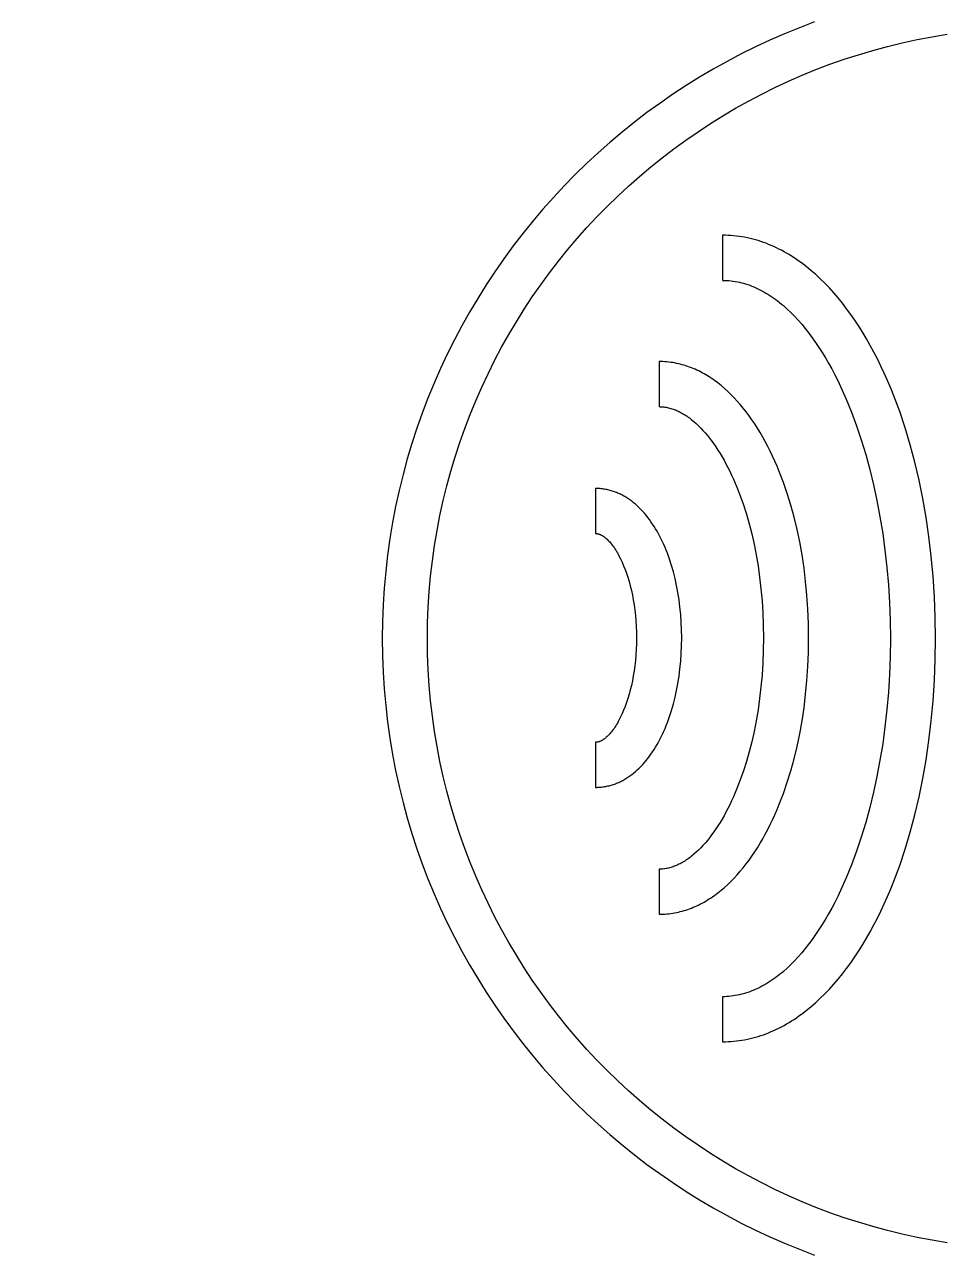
# Model space of a CAD drawing. Header units: inches. Extents: x -10 to 196, y -2 to 124.
# Drawn here: x 19.125 to 20.606, y 109.636 to 111.619 of the extents above; entities that cross this region are included whole.
import ezdxf

# ---------------------------------------------------------------- set-up
doc = ezdxf.new("R2010")
doc.units = ezdxf.units.IN
doc.layers.add('ZANO_R', color=7, linetype='Continuous', lineweight=0)
doc.layers.add('ZANO_W', color=1, linetype='Continuous', lineweight=0)
doc.styles.get("Standard").update_dxf_attribs({"font": 'arial.ttf'})
doc.dimstyles.new('amerykanie', dxfattribs={"dimtxt": 50, "dimasz": 50, "dimexe": 0.5, "dimexo": 0.5, "dimgap": 1, "dimtad": 1, "dimdec": 0, "dimzin": 0, "dimlunit": 5, "dimtxsty": 'Standard', "dimcen": 0.09, "dimclrd": 1, "dimclre": 1, "dimclrt": 1, "dimazin": 0, "dimtfac": 1, "dimtdec": 0, "dimtmove": 0, "dimatfit": 3, "dimfxl": 1, "dimtzin": 0, "dimarcsym": 1})

# ---------------------------------------------------------------- blocks, each defined once
blk = doc.blocks.new('*D384')
at = {"layer": 'ZANO_W', "color": 1, "lineweight": -2}
for p, q in [((20.4921, 123.7696), (-6.8121, 123.7696)), ((-6.3121, 122.7696), (-6.3121, 96.288)), ((3.6895, 95.288), (-6.8121, 95.288))]:
    blk.add_line(p, q, dxfattribs=at)
at = {"layer": 'ZANO_W', "color": 1}
for points in [[(-6.1455, 122.7696), (-6.4788, 122.7696), (-6.3121, 123.7696)], [(-6.4788, 96.288), (-6.1455, 96.288), (-6.3121, 95.288)]]:
    blk.add_solid(points, dxfattribs=at)
at = {"layer": 'ZANO_W', "color": 1, "insert": (-7.6524, 109.5288), "char_height": 1.625, "attachment_point": 5, "rotation": 90}
blk.add_mtext('28 1/2', dxfattribs=at)
blk = doc.blocks.new('*D387')
at = {"layer": 'ZANO_W', "color": 1, "lineweight": -2}
blk.add_arc((159.9897, 95.288), 5.9376, 93.97094, 170.33898, dxfattribs=at)
at = {"layer": 'ZANO_W', "color": 1}
for points in [[(159.576, 101.0448), (159.581, 101.3781), (160.5784, 101.1964)], [(153.9702, 96.2985), (154.3023, 96.2704), (154.052, 95.288)]]:
    blk.add_solid(points, dxfattribs=at)
at = {"layer": 'ZANO_W', "color": 1, "insert": (155.1052, 100.6833), "char_height": 1.625, "attachment_point": 5, "rotation": 42.155}
blk.add_mtext("95%%d41'", dxfattribs=at)

msp = doc.modelspace()

# ---------------------------------------------------------------- linework, layer by layer
at = {"layer": 'ZANO_R'}
for p, q in [((20.37658, 111.61375), (20.35259, 111.60396)), ((20.40085, 111.62297), (20.37658, 111.61375)), ((20.3289, 111.59362), (20.30551, 111.58271)), ((20.35259, 111.60396), (20.3289, 111.59362)), ((20.51886, 111.58348), (20.54268, 111.58928)), ((20.54268, 111.58928), (20.56672, 111.59451)), ((20.56672, 111.59451), (20.59097, 111.59916)), ((20.59097, 111.59916), (20.61543, 111.60321)), ((20.28244, 111.57127), (20.25968, 111.55928)), ((20.30551, 111.58271), (20.28244, 111.57127)), ((20.44879, 111.56266), (20.47191, 111.57015)), ((20.47191, 111.57015), (20.49527, 111.5771)), ((20.49527, 111.5771), (20.51886, 111.58348)), ((20.25968, 111.55928), (20.23725, 111.54677)), ((20.40332, 111.54603), (20.42593, 111.55461)), ((20.42593, 111.55461), (20.44879, 111.56266)), ((20.21516, 111.53373), (20.19342, 111.52019)), ((20.23725, 111.54677), (20.21516, 111.53373)), ((20.35892, 111.52728), (20.38099, 111.53692)), ((20.38099, 111.53692), (20.40332, 111.54603)), ((20.19342, 111.52019), (20.17203, 111.50614)), ((20.31565, 111.50646), (20.33714, 111.51713)), ((20.33714, 111.51713), (20.35892, 111.52728)), ((20.151, 111.49159), (20.13034, 111.47656)), ((20.17203, 111.50614), (20.151, 111.49159)), ((20.27357, 111.48365), (20.29446, 111.4953)), ((20.29446, 111.4953), (20.31565, 111.50646)), ((20.13034, 111.47656), (20.11006, 111.46105)), ((20.23274, 111.45889), (20.25299, 111.47151)), ((20.25299, 111.47151), (20.27357, 111.48365)), ((20.11006, 111.46105), (20.09016, 111.44508)), ((20.21282, 111.44581), (20.23274, 111.45889)), ((20.09016, 111.44508), (20.07066, 111.42863)), ((20.17399, 111.41827), (20.19323, 111.43226)), ((20.19323, 111.43226), (20.21282, 111.44581)), ((20.05157, 111.41174), (20.03289, 111.3944)), ((20.07066, 111.42863), (20.05157, 111.41174)), ((20.1551, 111.40382), (20.17399, 111.41827)), ((20.03289, 111.3944), (20.01463, 111.37663)), ((20.13658, 111.38894), (20.1551, 111.40382)), ((20.01463, 111.37663), (19.9968, 111.35842)), ((20.10064, 111.35789), (20.11842, 111.37363)), ((20.11842, 111.37363), (20.13658, 111.38894)), ((19.9968, 111.35842), (19.97941, 111.3398)), ((20.08324, 111.34175), (20.10064, 111.35789)), ((19.97941, 111.3398), (19.96246, 111.32077)), ((20.06623, 111.32519), (20.08324, 111.34175)), ((19.96246, 111.32077), (19.94597, 111.30133)), ((20.04962, 111.30824), (20.06623, 111.32519)), ((19.94597, 111.30133), (19.92994, 111.2815)), ((20.01764, 111.27317), (20.03342, 111.29089)), ((20.03342, 111.29089), (20.04962, 111.30824)), ((19.92994, 111.2815), (19.91438, 111.26128)), ((20.00228, 111.25507), (20.01764, 111.27317)), ((20.25696, 111.27853), (20.25245, 111.27858)), ((20.25245, 111.27858), (20.25245, 111.20586)), ((20.26146, 111.27837), (20.25696, 111.27853)), ((20.26594, 111.27811), (20.26146, 111.27837)), ((20.27041, 111.27775), (20.26594, 111.27811)), ((20.27486, 111.27729), (20.27041, 111.27775)), ((20.27929, 111.27672), (20.27486, 111.27729)), ((20.28371, 111.27605), (20.27929, 111.27672)), ((20.28811, 111.27528), (20.28371, 111.27605)), ((20.29248, 111.27441), (20.28811, 111.27528)), ((20.29685, 111.27345), (20.29248, 111.27441)), ((20.30119, 111.27238), (20.29685, 111.27345)), ((20.30551, 111.27121), (20.30119, 111.27238)), ((20.30982, 111.26995), (20.30551, 111.27121)), ((19.91438, 111.26128), (19.8993, 111.24069)), ((19.98735, 111.2366), (20.00228, 111.25507)), ((20.31411, 111.26859), (20.30982, 111.26995)), ((20.31837, 111.26713), (20.31411, 111.26859)), ((20.32262, 111.26558), (20.31837, 111.26713)), ((20.32685, 111.26393), (20.32262, 111.26558)), ((20.33105, 111.26219), (20.32685, 111.26393)), ((20.33524, 111.26036), (20.33105, 111.26219)), ((20.3394, 111.25843), (20.33524, 111.26036)), ((20.34354, 111.2564), (20.3394, 111.25843)), ((20.34766, 111.25429), (20.34354, 111.2564)), ((20.35176, 111.25208), (20.34766, 111.25429)), ((20.35583, 111.24979), (20.35176, 111.25208)), ((19.8993, 111.24069), (19.88471, 111.21972)), ((19.97286, 111.21777), (19.98735, 111.2366)), ((20.35989, 111.2474), (20.35583, 111.24979)), ((20.36392, 111.24492), (20.35989, 111.2474)), ((20.36792, 111.24235), (20.36392, 111.24492)), ((20.3719, 111.2397), (20.36792, 111.24235)), ((20.37586, 111.23695), (20.3719, 111.2397)), ((20.3798, 111.23412), (20.37586, 111.23695)), ((20.38759, 111.22819), (20.3798, 111.23412)), ((19.88471, 111.21972), (19.87062, 111.1984)), ((19.95882, 111.19859), (19.97286, 111.21777)), ((20.39528, 111.22193), (20.38759, 111.22819)), ((20.40287, 111.21532), (20.39528, 111.22193)), ((20.41035, 111.20838), (20.40287, 111.21532)), ((19.87062, 111.1984), (19.85703, 111.17672)), ((19.94523, 111.17906), (19.95882, 111.19859)), ((20.25245, 111.20581), (20.25589, 111.20576)), ((20.25589, 111.20576), (20.25932, 111.20561)), ((20.25932, 111.20561), (20.26274, 111.20537)), ((20.26274, 111.20537), (20.26615, 111.20504)), ((20.26615, 111.20504), (20.26955, 111.20461)), ((20.26955, 111.20461), (20.27295, 111.20408)), ((20.27295, 111.20408), (20.27633, 111.20347)), ((20.27633, 111.20347), (20.2797, 111.20276)), ((20.2797, 111.20276), (20.28306, 111.20196)), ((20.28306, 111.20196), (20.28641, 111.20106)), ((20.28641, 111.20106), (20.28975, 111.20008)), ((20.28975, 111.20008), (20.29308, 111.199)), ((20.29308, 111.199), (20.2964, 111.19784)), ((20.2964, 111.19784), (20.2997, 111.19659)), ((20.2997, 111.19659), (20.30299, 111.19525)), ((20.30299, 111.19525), (20.30627, 111.19382)), ((20.30627, 111.19382), (20.30954, 111.1923)), ((20.30954, 111.1923), (20.31279, 111.1907)), ((20.41772, 111.20111), (20.41035, 111.20838)), ((20.42498, 111.19352), (20.41772, 111.20111)), ((20.43213, 111.18561), (20.42498, 111.19352)), ((19.85703, 111.17672), (19.84396, 111.1547)), ((19.93211, 111.1592), (19.94523, 111.17906)), ((20.31279, 111.1907), (20.31603, 111.18901)), ((20.31603, 111.18901), (20.31925, 111.18724)), ((20.31925, 111.18724), (20.32246, 111.18538)), ((20.32246, 111.18538), (20.32566, 111.18344)), ((20.32566, 111.18344), (20.32884, 111.18141)), ((20.32884, 111.18141), (20.33201, 111.1793)), ((20.33201, 111.1793), (20.33516, 111.17711)), ((20.33516, 111.17711), (20.3383, 111.17484)), ((20.3383, 111.17484), (20.34142, 111.17249)), ((20.34142, 111.17249), (20.34452, 111.17005)), ((20.43916, 111.17738), (20.43213, 111.18561)), ((20.44608, 111.16885), (20.43916, 111.17738)), ((19.84396, 111.1547), (19.8314, 111.13234)), ((19.91945, 111.13901), (19.93211, 111.1592)), ((20.34452, 111.17005), (20.34761, 111.16754)), ((20.34761, 111.16754), (20.35068, 111.16495)), ((20.35068, 111.16495), (20.35677, 111.15953)), ((20.35677, 111.15953), (20.36279, 111.1538)), ((20.36279, 111.1538), (20.36873, 111.14777)), ((20.45287, 111.16), (20.44608, 111.16885)), ((20.45954, 111.15086), (20.45287, 111.16)), ((19.8314, 111.13234), (19.81938, 111.10966)), ((19.90727, 111.1185), (19.91945, 111.13901)), ((20.36873, 111.14777), (20.37461, 111.14144)), ((20.37461, 111.14144), (20.3804, 111.13482)), ((20.3804, 111.13482), (20.38611, 111.12791)), ((20.46608, 111.14142), (20.45954, 111.15086)), ((20.47249, 111.13169), (20.46608, 111.14142)), ((19.89558, 111.09768), (19.90727, 111.1185)), ((20.38611, 111.12791), (20.39175, 111.12071)), ((20.39175, 111.12071), (20.3973, 111.11324)), ((20.3973, 111.11324), (20.40276, 111.10549)), ((20.47877, 111.12168), (20.47249, 111.13169)), ((20.48492, 111.11138), (20.47877, 111.12168)), ((19.81938, 111.10966), (19.8079, 111.08665)), ((19.88439, 111.07655), (19.89558, 111.09768)), ((20.40276, 111.10549), (20.40813, 111.09747)), ((20.40813, 111.09747), (20.41341, 111.08919)), ((20.49093, 111.10081), (20.48492, 111.11138)), ((20.4968, 111.08996), (20.49093, 111.10081)), ((19.8079, 111.08665), (19.79696, 111.06334)), ((19.87369, 111.05513), (19.88439, 111.07655)), ((20.15311, 111.07464), (20.14994, 111.07468)), ((20.14994, 111.07468), (20.14994, 111.0019)), ((20.15627, 111.07454), (20.15311, 111.07464)), ((20.15942, 111.07436), (20.15627, 111.07454)), ((20.16255, 111.07411), (20.15942, 111.07436)), ((20.16568, 111.07379), (20.16255, 111.07411)), ((20.16879, 111.0734), (20.16568, 111.07379)), ((20.17189, 111.07294), (20.16879, 111.0734)), ((20.17497, 111.07242), (20.17189, 111.07294)), ((20.41341, 111.08919), (20.4186, 111.08064)), ((20.4186, 111.08064), (20.42369, 111.07185)), ((20.50253, 111.07885), (20.4968, 111.08996)), ((20.50812, 111.06747), (20.50253, 111.07885)), ((19.79696, 111.06334), (19.78658, 111.03972)), ((19.86351, 111.03342), (19.87369, 111.05513)), ((20.17805, 111.07182), (20.17497, 111.07242)), ((20.18111, 111.07116), (20.17805, 111.07182)), ((20.18416, 111.07043), (20.18111, 111.07116)), ((20.1872, 111.06963), (20.18416, 111.07043)), ((20.19022, 111.06876), (20.1872, 111.06963)), ((20.19323, 111.06783), (20.19022, 111.06876)), ((20.19622, 111.06683), (20.19323, 111.06783)), ((20.1992, 111.06577), (20.19622, 111.06683)), ((20.20217, 111.06464), (20.1992, 111.06577)), ((20.20512, 111.06345), (20.20217, 111.06464)), ((20.20806, 111.06219), (20.20512, 111.06345)), ((20.21098, 111.06087), (20.20806, 111.06219)), ((20.21389, 111.05948), (20.21098, 111.06087)), ((20.21678, 111.05803), (20.21389, 111.05948)), ((20.21966, 111.05652), (20.21678, 111.05803)), ((20.22252, 111.05494), (20.21966, 111.05652)), ((20.22537, 111.05331), (20.22252, 111.05494)), ((20.2282, 111.05161), (20.22537, 111.05331)), ((20.42369, 111.07185), (20.42868, 111.0628)), ((20.42868, 111.0628), (20.43357, 111.05351)), ((20.43357, 111.05351), (20.43836, 111.04398)), ((20.51356, 111.05584), (20.50812, 111.06747)), ((20.51885, 111.04395), (20.51356, 111.05584)), ((19.78658, 111.03972), (19.77676, 111.01581)), ((19.85384, 111.01142), (19.86351, 111.03342)), ((20.23101, 111.04985), (20.2282, 111.05161)), ((20.2338, 111.04803), (20.23101, 111.04985)), ((20.23658, 111.04615), (20.2338, 111.04803)), ((20.23934, 111.04421), (20.23658, 111.04615)), ((20.24482, 111.04015), (20.23934, 111.04421)), ((20.25022, 111.03585), (20.24482, 111.04015)), ((20.25554, 111.03133), (20.25022, 111.03585)), ((20.43836, 111.04398), (20.44305, 111.03422)), ((20.44305, 111.03422), (20.45209, 111.014)), ((20.524, 111.03181), (20.51885, 111.04395)), ((19.77676, 111.01581), (19.76752, 110.99162)), ((20.26079, 111.02657), (20.25554, 111.03133)), ((20.26597, 111.02159), (20.26079, 111.02657)), ((20.27107, 111.01639), (20.26597, 111.02159)), ((20.27609, 111.01097), (20.27107, 111.01639)), ((20.45209, 111.014), (20.46068, 110.99291)), ((20.52898, 111.01944), (20.524, 111.03181)), ((20.53849, 110.99396), (20.52898, 111.01944)), ((19.84469, 110.98915), (19.85384, 111.01142)), ((20.14994, 111.0019), (20.15181, 111.00188)), ((20.15181, 111.00188), (20.15369, 111.00179)), ((20.15369, 111.00179), (20.15556, 111.00165)), ((20.15556, 111.00165), (20.15744, 111.00146)), ((20.15744, 111.00146), (20.15932, 111.00121)), ((20.15932, 111.00121), (20.1612, 111.0009)), ((20.1612, 111.0009), (20.16309, 111.00054)), ((20.16309, 111.00054), (20.16497, 111.00013)), ((20.16497, 111.00013), (20.16686, 110.99966)), ((20.16686, 110.99966), (20.16875, 110.99914)), ((20.16875, 110.99914), (20.17063, 110.99856)), ((20.17063, 110.99856), (20.17252, 110.99793)), ((20.17252, 110.99793), (20.17441, 110.99725)), ((20.17441, 110.99725), (20.1763, 110.99651)), ((20.1763, 110.99651), (20.17818, 110.99573)), ((20.17818, 110.99573), (20.18007, 110.99489)), ((20.18007, 110.99489), (20.18195, 110.99399)), ((20.18195, 110.99399), (20.18384, 110.99305)), ((20.28102, 111.00533), (20.27609, 111.01097)), ((20.28588, 110.99948), (20.28102, 111.00533)), ((20.29064, 110.99342), (20.28588, 110.99948)), ((20.29532, 110.98715), (20.29064, 110.99342)), ((20.54734, 110.96757), (20.53849, 110.99396)), ((19.76752, 110.99162), (19.75886, 110.96714)), ((19.83608, 110.96662), (19.84469, 110.98915)), ((20.18384, 110.99305), (20.18572, 110.99205)), ((20.18572, 110.99205), (20.1876, 110.991)), ((20.1876, 110.991), (20.18948, 110.9899)), ((20.18948, 110.9899), (20.19135, 110.98875)), ((20.19135, 110.98875), (20.19322, 110.98755)), ((20.19322, 110.98755), (20.19509, 110.9863)), ((20.19509, 110.9863), (20.19696, 110.985)), ((20.19696, 110.985), (20.19882, 110.98365)), ((20.19882, 110.98365), (20.20068, 110.98225)), ((20.20068, 110.98225), (20.20253, 110.9808)), ((20.20253, 110.9808), (20.20623, 110.97775)), ((20.20623, 110.97775), (20.2099, 110.97451)), ((20.2099, 110.97451), (20.21355, 110.97107)), ((20.29992, 110.98069), (20.29532, 110.98715)), ((20.30442, 110.97402), (20.29992, 110.98069)), ((20.30883, 110.96715), (20.30442, 110.97402)), ((20.46068, 110.99291), (20.46881, 110.97098)), ((19.75886, 110.96714), (19.75078, 110.9424)), ((19.82802, 110.94383), (19.83608, 110.96662)), ((20.21355, 110.97107), (20.21718, 110.96744)), ((20.21718, 110.96744), (20.22078, 110.96363)), ((20.22078, 110.96363), (20.22435, 110.95963)), ((20.22435, 110.95963), (20.22789, 110.95544)), ((20.22789, 110.95544), (20.23139, 110.95107)), ((20.31314, 110.9601), (20.30883, 110.96715)), ((20.31736, 110.95285), (20.31314, 110.9601)), ((20.46881, 110.97098), (20.47645, 110.94825)), ((20.55554, 110.94031), (20.54734, 110.96757)), ((19.75078, 110.9424), (19.7433, 110.9174)), ((19.82049, 110.92078), (19.82802, 110.94383)), ((20.23139, 110.95107), (20.23486, 110.94652)), ((20.23486, 110.94652), (20.23829, 110.94178)), ((20.23829, 110.94178), (20.24168, 110.93688)), ((20.24168, 110.93688), (20.24503, 110.93179)), ((20.32149, 110.94542), (20.31736, 110.95285)), ((20.32551, 110.9378), (20.32149, 110.94542)), ((20.32943, 110.93001), (20.32551, 110.9378)), ((20.47645, 110.94825), (20.48359, 110.92476)), ((20.56304, 110.91219), (20.55554, 110.94031)), ((19.7433, 110.9174), (19.73643, 110.89215)), ((19.81353, 110.8975), (19.82049, 110.92078)), ((20.24503, 110.93179), (20.24833, 110.92654)), ((20.24833, 110.92654), (20.25159, 110.92111)), ((20.25159, 110.92111), (20.25479, 110.91551)), ((20.25479, 110.91551), (20.25795, 110.90975)), ((20.33325, 110.92203), (20.32943, 110.93001)), ((20.33697, 110.91389), (20.33325, 110.92203)), ((20.48359, 110.92476), (20.4902, 110.90055)), ((19.80713, 110.87398), (19.81353, 110.8975)), ((20.25795, 110.90975), (20.26105, 110.90382)), ((20.26105, 110.90382), (20.26409, 110.89773)), ((20.26409, 110.89773), (20.26708, 110.89148)), ((20.34058, 110.90557), (20.33697, 110.91389)), ((20.34408, 110.89709), (20.34058, 110.90557)), ((20.35075, 110.87963), (20.34408, 110.89709)), ((20.4902, 110.90055), (20.49627, 110.87566)), ((20.56985, 110.88328), (20.56304, 110.91219)), ((19.73643, 110.89215), (19.73018, 110.86665)), ((20.26708, 110.89148), (20.27, 110.88507)), ((20.27, 110.88507), (20.27566, 110.87177)), ((20.35697, 110.86155), (20.35075, 110.87963)), ((20.49627, 110.87566), (20.50178, 110.85013)), ((20.57592, 110.8536), (20.56985, 110.88328)), ((19.73018, 110.86665), (19.72454, 110.84092)), ((19.8013, 110.85023), (19.80713, 110.87398)), ((20.04929, 110.86979), (20.04744, 110.8698)), ((20.04744, 110.8698), (20.04744, 110.8084)), ((20.05114, 110.86973), (20.04929, 110.86979)), ((20.05298, 110.86963), (20.05114, 110.86973)), ((20.05481, 110.8695), (20.05298, 110.86963)), ((20.05663, 110.86933), (20.05481, 110.8695)), ((20.05845, 110.86913), (20.05663, 110.86933)), ((20.06026, 110.86888), (20.05845, 110.86913)), ((20.06206, 110.86861), (20.06026, 110.86888)), ((20.06385, 110.86829), (20.06206, 110.86861)), ((20.06564, 110.86794), (20.06385, 110.86829)), ((20.06741, 110.86755), (20.06564, 110.86794)), ((20.06918, 110.86713), (20.06741, 110.86755)), ((20.07094, 110.86667), (20.06918, 110.86713)), ((20.07269, 110.86617), (20.07094, 110.86667)), ((20.07443, 110.86564), (20.07269, 110.86617)), ((20.07617, 110.86508), (20.07443, 110.86564)), ((20.07789, 110.86448), (20.07617, 110.86508)), ((20.07961, 110.86384), (20.07789, 110.86448)), ((20.08131, 110.86318), (20.07961, 110.86384)), ((20.08301, 110.86247), (20.08131, 110.86318)), ((20.08469, 110.86174), (20.08301, 110.86247)), ((20.08637, 110.86097), (20.08469, 110.86174)), ((20.08804, 110.86016), (20.08637, 110.86097)), ((20.0897, 110.85932), (20.08804, 110.86016)), ((20.09135, 110.85845), (20.0897, 110.85932)), ((20.09298, 110.85755), (20.09135, 110.85845)), ((20.09461, 110.85661), (20.09298, 110.85755)), ((20.09623, 110.85564), (20.09461, 110.85661)), ((20.09943, 110.85361), (20.09623, 110.85564)), ((20.27566, 110.87177), (20.28105, 110.85787)), ((20.28105, 110.85787), (20.28616, 110.84336)), ((20.36272, 110.84286), (20.35697, 110.86155)), ((19.72454, 110.84092), (19.71954, 110.81496)), ((19.79606, 110.82627), (19.8013, 110.85023)), ((20.10259, 110.85145), (20.09943, 110.85361)), ((20.10571, 110.84916), (20.10259, 110.85145)), ((20.10879, 110.84674), (20.10571, 110.84916)), ((20.11182, 110.84421), (20.10879, 110.84674)), ((20.1148, 110.84155), (20.11182, 110.84421)), ((20.11773, 110.83877), (20.1148, 110.84155)), ((20.12062, 110.83587), (20.11773, 110.83877)), ((20.12346, 110.83286), (20.12062, 110.83587)), ((20.28616, 110.84336), (20.29095, 110.82828)), ((20.36799, 110.8236), (20.36272, 110.84286)), ((20.50178, 110.85013), (20.50671, 110.824)), ((20.58125, 110.82318), (20.57592, 110.8536)), ((19.71954, 110.81496), (19.71518, 110.78878)), ((19.7914, 110.80209), (19.79606, 110.82627)), ((20.12625, 110.82973), (20.12346, 110.83286)), ((20.12899, 110.82649), (20.12625, 110.82973)), ((20.13168, 110.82313), (20.12899, 110.82649)), ((20.13431, 110.81967), (20.13168, 110.82313)), ((20.13689, 110.81609), (20.13431, 110.81967)), ((20.13942, 110.81241), (20.13689, 110.81609)), ((20.29095, 110.82828), (20.29543, 110.81263)), ((20.37277, 110.80378), (20.36799, 110.8236)), ((20.50671, 110.824), (20.51105, 110.7973)), ((20.58582, 110.79208), (20.58125, 110.82318)), ((19.78734, 110.77771), (19.7914, 110.80209)), ((20.04744, 110.8084), (20.04744, 110.79785)), ((20.04744, 110.79785), (20.04744, 110.79724)), ((20.04744, 110.79724), (20.04744, 110.79704)), ((20.04744, 110.79703), (20.04775, 110.79703)), ((20.04775, 110.79703), (20.04806, 110.79702)), ((20.04806, 110.79702), (20.04837, 110.797)), ((20.04837, 110.797), (20.04868, 110.79698)), ((20.04868, 110.79698), (20.04899, 110.79695)), ((20.04899, 110.79695), (20.04931, 110.79692)), ((20.04931, 110.79692), (20.04962, 110.79688)), ((20.04962, 110.79688), (20.04994, 110.79683)), ((20.04994, 110.79683), (20.05026, 110.79678)), ((20.05026, 110.79678), (20.05058, 110.79672)), ((20.05058, 110.79672), (20.05122, 110.79659)), ((20.05122, 110.79659), (20.05186, 110.79643)), ((20.05186, 110.79643), (20.05251, 110.79625)), ((20.05251, 110.79625), (20.05316, 110.79604)), ((20.05316, 110.79604), (20.05382, 110.79581)), ((20.05382, 110.79581), (20.05448, 110.79556)), ((20.05448, 110.79556), (20.05514, 110.79528)), ((20.05514, 110.79528), (20.05581, 110.79498)), ((20.14189, 110.80863), (20.13942, 110.81241)), ((20.1443, 110.80474), (20.14189, 110.80863)), ((20.14666, 110.80074), (20.1443, 110.80474)), ((20.14896, 110.79665), (20.14666, 110.80074)), ((20.1512, 110.79246), (20.14896, 110.79665)), ((20.29543, 110.81263), (20.29956, 110.79643)), ((20.29956, 110.79643), (20.30334, 110.7797)), ((20.37703, 110.78344), (20.37277, 110.80378)), ((20.51105, 110.7973), (20.51477, 110.77008)), ((19.71518, 110.78878), (19.71146, 110.76239)), ((19.78388, 110.75314), (19.78734, 110.77771)), ((20.05581, 110.79498), (20.05647, 110.79466)), ((20.05647, 110.79466), (20.05715, 110.79431)), ((20.05715, 110.79431), (20.05782, 110.79394)), ((20.05782, 110.79394), (20.0585, 110.79355)), ((20.0585, 110.79355), (20.05917, 110.79313)), ((20.05917, 110.79313), (20.05986, 110.7927)), ((20.05986, 110.7927), (20.06054, 110.79223)), ((20.06054, 110.79223), (20.06122, 110.79175)), ((20.06122, 110.79175), (20.06191, 110.79124)), ((20.06191, 110.79124), (20.0626, 110.79071)), ((20.0626, 110.79071), (20.06329, 110.79016)), ((20.06329, 110.79016), (20.06398, 110.78958)), ((20.06398, 110.78958), (20.06467, 110.78899)), ((20.06467, 110.78899), (20.06606, 110.78773)), ((20.06606, 110.78773), (20.06745, 110.78638)), ((20.06745, 110.78638), (20.06884, 110.78495)), ((20.06884, 110.78495), (20.07023, 110.78342)), ((20.07023, 110.78342), (20.07162, 110.78182)), ((20.07162, 110.78182), (20.07301, 110.78013)), ((20.07301, 110.78013), (20.07439, 110.77835)), ((20.07439, 110.77835), (20.07577, 110.77649)), ((20.07577, 110.77649), (20.07715, 110.77455)), ((20.15339, 110.78817), (20.1512, 110.79246)), ((20.15551, 110.78378), (20.15339, 110.78817)), ((20.15756, 110.7793), (20.15551, 110.78378)), ((20.15956, 110.77473), (20.15756, 110.7793)), ((20.30334, 110.7797), (20.30673, 110.76245)), ((20.38077, 110.7626), (20.37703, 110.78344)), ((20.5896, 110.76033), (20.58582, 110.79208)), ((19.71146, 110.76239), (19.70841, 110.7358)), ((20.07715, 110.77455), (20.07851, 110.77253)), ((20.07851, 110.77253), (20.07987, 110.77042)), ((20.07987, 110.77042), (20.08122, 110.76824)), ((20.08122, 110.76824), (20.08256, 110.76598)), ((20.08256, 110.76598), (20.08389, 110.76363)), ((20.08389, 110.76363), (20.0852, 110.76121)), ((20.0852, 110.76121), (20.08778, 110.75614)), ((20.08778, 110.75614), (20.0903, 110.75076)), ((20.16149, 110.77007), (20.15956, 110.77473)), ((20.16336, 110.76531), (20.16149, 110.77007)), ((20.16516, 110.76047), (20.16336, 110.76531)), ((20.1669, 110.75554), (20.16516, 110.76047)), ((20.17017, 110.74543), (20.1669, 110.75554)), ((20.30673, 110.76245), (20.30974, 110.74469)), ((20.38398, 110.74129), (20.38077, 110.7626)), ((20.51477, 110.77008), (20.51785, 110.74238)), ((20.59258, 110.72796), (20.5896, 110.76033)), ((19.70841, 110.7358), (19.70601, 110.70902)), ((19.78103, 110.72837), (19.78388, 110.75314)), ((20.0903, 110.75076), (20.09273, 110.74509)), ((20.09273, 110.74509), (20.09509, 110.73913)), ((20.09509, 110.73913), (20.09734, 110.73288)), ((20.17316, 110.735), (20.17017, 110.74543)), ((20.30974, 110.74469), (20.31233, 110.72646)), ((20.38663, 110.71952), (20.38398, 110.74129)), ((20.51785, 110.74238), (20.52028, 110.71424)), ((19.7788, 110.70343), (19.78103, 110.72837)), ((20.09734, 110.73288), (20.09949, 110.72636)), ((20.09949, 110.72636), (20.10152, 110.71956)), ((20.10152, 110.71956), (20.10343, 110.71249)), ((20.17587, 110.72425), (20.17316, 110.735)), ((20.17829, 110.7132), (20.17587, 110.72425)), ((20.31233, 110.72646), (20.31449, 110.70775)), ((20.38872, 110.69734), (20.38663, 110.71952)), ((20.59473, 110.69501), (20.59258, 110.72796)), ((19.70601, 110.70902), (19.70429, 110.68206)), ((19.7772, 110.67832), (19.7788, 110.70343)), ((20.10343, 110.71249), (20.1052, 110.70517)), ((20.1052, 110.70517), (20.10683, 110.69759)), ((20.10683, 110.69759), (20.1083, 110.68976)), ((20.18041, 110.70187), (20.17829, 110.7132)), ((20.18222, 110.69026), (20.18041, 110.70187)), ((20.31449, 110.70775), (20.3162, 110.68858)), ((20.39023, 110.67476), (20.38872, 110.69734)), ((20.52028, 110.71424), (20.52204, 110.68569)), ((19.70429, 110.68206), (19.70325, 110.65491)), ((19.77623, 110.65304), (19.7772, 110.67832)), ((20.1083, 110.68976), (20.1096, 110.68169)), ((20.1096, 110.68169), (20.11074, 110.67339)), ((20.18372, 110.67838), (20.18222, 110.69026)), ((20.1849, 110.66626), (20.18372, 110.67838)), ((20.3162, 110.68858), (20.31744, 110.66898)), ((20.52204, 110.68569), (20.52311, 110.65678)), ((20.59603, 110.66153), (20.59473, 110.69501)), ((20.11074, 110.67339), (20.11169, 110.66485)), ((20.11169, 110.66485), (20.11244, 110.65609)), ((20.18575, 110.6539), (20.1849, 110.66626)), ((20.31744, 110.66898), (20.3182, 110.64896)), ((20.39115, 110.65182), (20.39023, 110.67476)), ((20.52311, 110.65678), (20.52347, 110.62754)), ((20.59647, 110.62754), (20.59603, 110.66153)), ((19.70325, 110.65491), (19.70291, 110.6276)), ((19.77591, 110.6276), (19.77623, 110.65304)), ((20.11244, 110.65609), (20.11299, 110.64711)), ((20.11299, 110.64711), (20.11333, 110.63792)), ((20.11333, 110.63792), (20.11344, 110.62853)), ((20.18627, 110.64132), (20.18575, 110.6539)), ((20.18644, 110.62853), (20.18627, 110.64132)), ((20.3182, 110.64896), (20.31846, 110.62853)), ((20.39146, 110.62853), (20.39115, 110.65182)), ((19.70291, 110.6276), (19.70325, 110.60029)), ((19.77623, 110.60217), (19.77591, 110.6276)), ((20.11333, 110.61913), (20.11299, 110.60994)), ((20.11344, 110.62853), (20.11333, 110.61913)), ((20.18627, 110.61573), (20.18644, 110.62853)), ((20.31846, 110.62853), (20.3182, 110.60809)), ((20.39115, 110.60523), (20.39146, 110.62853)), ((20.52347, 110.62754), (20.52311, 110.5983)), ((20.59603, 110.59355), (20.59647, 110.62754)), ((19.70325, 110.60029), (19.70429, 110.57315)), ((19.7772, 110.57689), (19.77623, 110.60217)), ((20.11244, 110.60097), (20.11169, 110.59221)), ((20.11299, 110.60994), (20.11244, 110.60097)), ((20.1849, 110.59079), (20.18575, 110.60315)), ((20.18575, 110.60315), (20.18627, 110.61573)), ((20.3182, 110.60809), (20.31744, 110.58807)), ((20.39023, 110.58229), (20.39115, 110.60523)), ((20.52311, 110.5983), (20.52204, 110.56939)), ((20.11074, 110.58367), (20.1096, 110.57537)), ((20.11169, 110.59221), (20.11074, 110.58367)), ((20.18222, 110.5668), (20.18372, 110.57867)), ((20.18372, 110.57867), (20.1849, 110.59079)), ((20.31744, 110.58807), (20.3162, 110.56847)), ((20.38872, 110.55971), (20.39023, 110.58229)), ((20.59473, 110.56007), (20.59603, 110.59355)), ((19.70429, 110.57315), (19.70601, 110.54618)), ((19.7788, 110.55177), (19.7772, 110.57689)), ((20.10683, 110.55947), (20.1052, 110.55189)), ((20.1083, 110.5673), (20.10683, 110.55947)), ((20.1096, 110.57537), (20.1083, 110.5673)), ((20.18041, 110.55519), (20.18222, 110.5668)), ((20.3162, 110.56847), (20.31449, 110.54931)), ((20.38663, 110.53753), (20.38872, 110.55971)), ((20.52204, 110.56939), (20.52028, 110.54084)), ((20.59258, 110.52712), (20.59473, 110.56007)), ((19.70601, 110.54618), (19.70841, 110.5194)), ((19.78103, 110.52683), (19.7788, 110.55177)), ((20.10152, 110.5375), (20.09949, 110.53071)), ((20.10343, 110.54457), (20.10152, 110.5375)), ((20.1052, 110.55189), (20.10343, 110.54457)), ((20.17587, 110.5328), (20.17829, 110.54385)), ((20.17829, 110.54385), (20.18041, 110.55519)), ((20.31449, 110.54931), (20.31233, 110.5306)), ((20.38398, 110.51577), (20.38663, 110.53753)), ((20.52028, 110.54084), (20.51785, 110.5127)), ((19.70841, 110.5194), (19.71146, 110.49281)), ((19.78388, 110.50207), (19.78103, 110.52683)), ((20.09509, 110.51793), (20.09273, 110.51197)), ((20.09734, 110.52418), (20.09509, 110.51793)), ((20.09949, 110.53071), (20.09734, 110.52418)), ((20.17017, 110.51162), (20.17316, 110.52206)), ((20.17316, 110.52206), (20.17587, 110.5328)), ((20.31233, 110.5306), (20.30974, 110.51236)), ((20.5896, 110.49475), (20.59258, 110.52712)), ((19.78734, 110.47749), (19.78388, 110.50207)), ((20.08778, 110.50093), (20.0852, 110.49585)), ((20.0903, 110.5063), (20.08778, 110.50093)), ((20.09273, 110.51197), (20.0903, 110.5063)), ((20.16516, 110.49659), (20.1669, 110.50151)), ((20.1669, 110.50151), (20.17017, 110.51162)), ((20.30974, 110.51236), (20.30673, 110.49461)), ((20.38077, 110.49445), (20.38398, 110.51577)), ((20.51785, 110.5127), (20.51477, 110.485)), ((19.71146, 110.49281), (19.71518, 110.46642)), ((20.07439, 110.47872), (20.07301, 110.47694)), ((20.07577, 110.48057), (20.07439, 110.47872)), ((20.07715, 110.48252), (20.07577, 110.48057)), ((20.07851, 110.48454), (20.07715, 110.48252)), ((20.07987, 110.48664), (20.07851, 110.48454)), ((20.08122, 110.48883), (20.07987, 110.48664)), ((20.08256, 110.49109), (20.08122, 110.48883)), ((20.08389, 110.49343), (20.08256, 110.49109)), ((20.0852, 110.49585), (20.08389, 110.49343)), ((20.15756, 110.47776), (20.15956, 110.48233)), ((20.15956, 110.48233), (20.16149, 110.48699)), ((20.16149, 110.48699), (20.16336, 110.49174)), ((20.16336, 110.49174), (20.16516, 110.49659)), ((20.30673, 110.49461), (20.30334, 110.47735)), ((20.37703, 110.47361), (20.38077, 110.49445)), ((20.51477, 110.485), (20.51105, 110.45778)), ((20.58582, 110.463), (20.5896, 110.49475)), ((19.71518, 110.46642), (19.71954, 110.44025)), ((19.7914, 110.45311), (19.78734, 110.47749)), ((20.04775, 110.46004), (20.04744, 110.46004)), ((20.04744, 110.46004), (20.04744, 110.38726)), ((20.04806, 110.46005), (20.04775, 110.46004)), ((20.04837, 110.46007), (20.04806, 110.46005)), ((20.04868, 110.46009), (20.04837, 110.46007)), ((20.04899, 110.46012), (20.04868, 110.46009)), ((20.04931, 110.46015), (20.04899, 110.46012)), ((20.04962, 110.46019), (20.04931, 110.46015)), ((20.04994, 110.46023), (20.04962, 110.46019)), ((20.05026, 110.46029), (20.04994, 110.46023)), ((20.05058, 110.46034), (20.05026, 110.46029)), ((20.05122, 110.46048), (20.05058, 110.46034)), ((20.05186, 110.46064), (20.05122, 110.46048)), ((20.05251, 110.46082), (20.05186, 110.46064)), ((20.05316, 110.46102), (20.05251, 110.46082)), ((20.05382, 110.46125), (20.05316, 110.46102)), ((20.05448, 110.46151), (20.05382, 110.46125)), ((20.05514, 110.46178), (20.05448, 110.46151)), ((20.05581, 110.46208), (20.05514, 110.46178)), ((20.05647, 110.46241), (20.05581, 110.46208)), ((20.05715, 110.46275), (20.05647, 110.46241)), ((20.05782, 110.46312), (20.05715, 110.46275)), ((20.0585, 110.46352), (20.05782, 110.46312)), ((20.05917, 110.46393), (20.0585, 110.46352)), ((20.05986, 110.46437), (20.05917, 110.46393)), ((20.06054, 110.46483), (20.05986, 110.46437)), ((20.06122, 110.46532), (20.06054, 110.46483)), ((20.06191, 110.46583), (20.06122, 110.46532)), ((20.0626, 110.46636), (20.06191, 110.46583)), ((20.06329, 110.46691), (20.0626, 110.46636)), ((20.06398, 110.46748), (20.06329, 110.46691)), ((20.06467, 110.46808), (20.06398, 110.46748)), ((20.06606, 110.46934), (20.06467, 110.46808)), ((20.06745, 110.47069), (20.06606, 110.46934)), ((20.06884, 110.47212), (20.06745, 110.47069)), ((20.07023, 110.47364), (20.06884, 110.47212)), ((20.07162, 110.47525), (20.07023, 110.47364)), ((20.07301, 110.47694), (20.07162, 110.47525)), ((20.14666, 110.45632), (20.14896, 110.46041)), ((20.14896, 110.46041), (20.1512, 110.4646)), ((20.1512, 110.4646), (20.15339, 110.46889)), ((20.15339, 110.46889), (20.15551, 110.47328)), ((20.15551, 110.47328), (20.15756, 110.47776)), ((20.29956, 110.46062), (20.29543, 110.44442)), ((20.30334, 110.47735), (20.29956, 110.46062)), ((20.37277, 110.45327), (20.37703, 110.47361)), ((20.58125, 110.43189), (20.58582, 110.463)), ((19.71954, 110.44025), (19.72454, 110.41429)), ((19.79606, 110.42894), (19.7914, 110.45311)), ((20.13431, 110.43739), (20.13689, 110.44097)), ((20.13689, 110.44097), (20.13942, 110.44465)), ((20.13942, 110.44465), (20.14189, 110.44843)), ((20.14189, 110.44843), (20.1443, 110.45232)), ((20.1443, 110.45232), (20.14666, 110.45632)), ((20.29543, 110.44442), (20.29095, 110.42877)), ((20.36799, 110.43346), (20.37277, 110.45327)), ((20.51105, 110.45778), (20.50671, 110.43108)), ((19.8013, 110.40497), (19.79606, 110.42894)), ((20.11773, 110.4183), (20.12062, 110.42119)), ((20.12062, 110.42119), (20.12346, 110.42421)), ((20.12346, 110.42421), (20.12625, 110.42733)), ((20.12625, 110.42733), (20.12899, 110.43058)), ((20.12899, 110.43058), (20.13168, 110.43393)), ((20.13168, 110.43393), (20.13431, 110.43739)), ((20.29095, 110.42877), (20.28616, 110.41369)), ((20.36272, 110.41419), (20.36799, 110.43346)), ((20.50671, 110.43108), (20.50178, 110.40495)), ((20.57592, 110.40148), (20.58125, 110.43189)), ((19.72454, 110.41429), (19.73018, 110.38856)), ((19.80713, 110.38122), (19.8013, 110.40497)), ((20.09135, 110.39861), (20.09298, 110.39952)), ((20.09298, 110.39952), (20.09461, 110.40045)), ((20.09461, 110.40045), (20.09623, 110.40142)), ((20.09623, 110.40142), (20.09943, 110.40346)), ((20.09943, 110.40346), (20.10259, 110.40562)), ((20.10259, 110.40562), (20.10571, 110.40791)), ((20.10571, 110.40791), (20.10879, 110.41032)), ((20.10879, 110.41032), (20.11182, 110.41286)), ((20.11182, 110.41286), (20.1148, 110.41552)), ((20.1148, 110.41552), (20.11773, 110.4183)), ((20.28105, 110.39918), (20.27566, 110.38528)), ((20.28616, 110.41369), (20.28105, 110.39918)), ((20.35697, 110.3955), (20.36272, 110.41419)), ((20.50178, 110.40495), (20.49627, 110.37942)), ((20.56985, 110.3718), (20.57592, 110.40148)), ((19.73018, 110.38856), (19.73643, 110.36306)), ((19.81353, 110.3577), (19.80713, 110.38122)), ((20.04744, 110.38726), (20.04929, 110.38728)), ((20.04929, 110.38728), (20.05114, 110.38734)), ((20.05114, 110.38734), (20.05298, 110.38743)), ((20.05298, 110.38743), (20.05481, 110.38757)), ((20.05481, 110.38757), (20.05663, 110.38773)), ((20.05663, 110.38773), (20.05845, 110.38794)), ((20.05845, 110.38794), (20.06026, 110.38818)), ((20.06026, 110.38818), (20.06206, 110.38846)), ((20.06206, 110.38846), (20.06385, 110.38878)), ((20.06385, 110.38878), (20.06564, 110.38913)), ((20.06564, 110.38913), (20.06741, 110.38952)), ((20.06741, 110.38952), (20.06918, 110.38994)), ((20.06918, 110.38994), (20.07094, 110.3904)), ((20.07094, 110.3904), (20.07269, 110.39089)), ((20.07269, 110.39089), (20.07443, 110.39142)), ((20.07443, 110.39142), (20.07617, 110.39199)), ((20.07617, 110.39199), (20.07789, 110.39259)), ((20.07789, 110.39259), (20.07961, 110.39322)), ((20.07961, 110.39322), (20.08131, 110.39389)), ((20.08131, 110.39389), (20.08301, 110.39459)), ((20.08301, 110.39459), (20.08469, 110.39533)), ((20.08469, 110.39533), (20.08637, 110.3961)), ((20.08637, 110.3961), (20.08804, 110.3969)), ((20.08804, 110.3969), (20.0897, 110.39774)), ((20.0897, 110.39774), (20.09135, 110.39861)), ((20.27566, 110.38528), (20.27, 110.37198)), ((20.35075, 110.37742), (20.35697, 110.3955)), ((20.49627, 110.37942), (20.4902, 110.35453)), ((19.73643, 110.36306), (19.7433, 110.3378)), ((20.26409, 110.35932), (20.26105, 110.35323)), ((20.26708, 110.36557), (20.26409, 110.35932)), ((20.27, 110.37198), (20.26708, 110.36557)), ((20.34058, 110.35148), (20.34408, 110.35996)), ((20.34408, 110.35996), (20.35075, 110.37742)), ((20.56304, 110.34289), (20.56985, 110.3718)), ((19.82049, 110.33442), (19.81353, 110.3577)), ((20.25479, 110.34154), (20.25159, 110.33594)), ((20.25795, 110.3473), (20.25479, 110.34154)), ((20.26105, 110.35323), (20.25795, 110.3473)), ((20.33325, 110.33502), (20.33697, 110.34316)), ((20.33697, 110.34316), (20.34058, 110.35148)), ((20.4902, 110.35453), (20.48359, 110.33032)), ((20.55554, 110.31478), (20.56304, 110.34289)), ((19.7433, 110.3378), (19.75078, 110.3128)), ((19.82802, 110.31138), (19.82049, 110.33442)), ((20.24168, 110.32018), (20.23829, 110.31527)), ((20.24503, 110.32526), (20.24168, 110.32018)), ((20.24833, 110.33051), (20.24503, 110.32526)), ((20.25159, 110.33594), (20.24833, 110.33051)), ((20.32551, 110.31925), (20.32943, 110.32705)), ((20.32943, 110.32705), (20.33325, 110.33502)), ((20.48359, 110.33032), (20.47645, 110.30683)), ((19.75078, 110.3128), (19.75886, 110.28806)), ((19.83608, 110.28858), (19.82802, 110.31138)), ((20.22789, 110.30161), (20.22435, 110.29743)), ((20.23139, 110.30598), (20.22789, 110.30161)), ((20.23486, 110.31054), (20.23139, 110.30598)), ((20.23829, 110.31527), (20.23486, 110.31054)), ((20.31314, 110.29695), (20.31736, 110.3042)), ((20.31736, 110.3042), (20.32149, 110.31163)), ((20.32149, 110.31163), (20.32551, 110.31925)), ((20.47645, 110.30683), (20.46881, 110.2841)), ((20.54734, 110.28751), (20.55554, 110.31478)), ((19.75886, 110.28806), (19.76752, 110.26359)), ((19.84469, 110.26605), (19.83608, 110.28858)), ((20.2099, 110.28254), (20.20623, 110.2793)), ((20.21355, 110.28598), (20.2099, 110.28254)), ((20.21718, 110.28961), (20.21355, 110.28598)), ((20.22078, 110.29342), (20.21718, 110.28961)), ((20.22435, 110.29743), (20.22078, 110.29342)), ((20.29992, 110.27637), (20.30442, 110.28303)), ((20.30442, 110.28303), (20.30883, 110.2899)), ((20.30883, 110.2899), (20.31314, 110.29695)), ((20.46881, 110.2841), (20.46068, 110.26217)), ((20.53849, 110.26112), (20.54734, 110.28751)), ((19.76752, 110.26359), (19.77676, 110.23939)), ((19.85384, 110.24378), (19.84469, 110.26605)), ((20.1763, 110.26054), (20.17441, 110.2598)), ((20.17818, 110.26133), (20.1763, 110.26054)), ((20.18007, 110.26217), (20.17818, 110.26133)), ((20.18195, 110.26306), (20.18007, 110.26217)), ((20.18384, 110.264), (20.18195, 110.26306)), ((20.18572, 110.265), (20.18384, 110.264)), ((20.1876, 110.26605), (20.18572, 110.265)), ((20.18948, 110.26715), (20.1876, 110.26605)), ((20.19135, 110.2683), (20.18948, 110.26715)), ((20.19322, 110.2695), (20.19135, 110.2683)), ((20.19509, 110.27075), (20.19322, 110.2695)), ((20.19696, 110.27205), (20.19509, 110.27075)), ((20.19882, 110.2734), (20.19696, 110.27205)), ((20.20068, 110.2748), (20.19882, 110.2734)), ((20.20253, 110.27625), (20.20068, 110.2748)), ((20.20623, 110.2793), (20.20253, 110.27625)), ((20.28588, 110.25757), (20.29064, 110.26363)), ((20.29064, 110.26363), (20.29532, 110.2699)), ((20.29532, 110.2699), (20.29992, 110.27637)), ((20.46068, 110.26217), (20.45209, 110.24108)), ((20.52898, 110.23565), (20.53849, 110.26112)), ((19.86351, 110.22179), (19.85384, 110.24378)), ((20.15181, 110.25518), (20.14994, 110.25515)), ((20.14994, 110.25515), (20.14994, 110.19374)), ((20.15369, 110.25526), (20.15181, 110.25518)), ((20.15556, 110.2554), (20.15369, 110.25526)), ((20.15744, 110.25559), (20.15556, 110.2554)), ((20.15932, 110.25584), (20.15744, 110.25559)), ((20.1612, 110.25615), (20.15932, 110.25584)), ((20.16309, 110.25651), (20.1612, 110.25615)), ((20.16497, 110.25692), (20.16309, 110.25651)), ((20.16686, 110.25739), (20.16497, 110.25692)), ((20.16875, 110.25791), (20.16686, 110.25739)), ((20.17063, 110.25849), (20.16875, 110.25791)), ((20.17252, 110.25912), (20.17063, 110.25849)), ((20.17441, 110.2598), (20.17252, 110.25912)), ((20.26597, 110.23546), (20.27107, 110.24066)), ((20.27107, 110.24066), (20.27609, 110.24609)), ((20.27609, 110.24609), (20.28102, 110.25172)), ((20.28102, 110.25172), (20.28588, 110.25757)), ((20.45209, 110.24108), (20.44305, 110.22087)), ((19.77676, 110.23939), (19.78658, 110.21548)), ((19.87369, 110.20007), (19.86351, 110.22179)), ((20.24482, 110.2169), (20.25022, 110.2212)), ((20.25022, 110.2212), (20.25554, 110.22572)), ((20.25554, 110.22572), (20.26079, 110.23048)), ((20.26079, 110.23048), (20.26597, 110.23546)), ((20.44305, 110.22087), (20.43836, 110.21111)), ((20.51885, 110.21113), (20.524, 110.22327)), ((20.524, 110.22327), (20.52898, 110.23565)), ((19.78658, 110.21548), (19.79696, 110.19186)), ((20.21678, 110.19902), (20.21966, 110.20053)), ((20.21966, 110.20053), (20.22252, 110.20211)), ((20.22252, 110.20211), (20.22537, 110.20374)), ((20.22537, 110.20374), (20.2282, 110.20544)), ((20.2282, 110.20544), (20.23101, 110.2072)), ((20.23101, 110.2072), (20.2338, 110.20902)), ((20.2338, 110.20902), (20.23658, 110.2109)), ((20.23658, 110.2109), (20.23934, 110.21284)), ((20.23934, 110.21284), (20.24482, 110.2169)), ((20.43357, 110.20158), (20.42868, 110.19229)), ((20.43836, 110.21111), (20.43357, 110.20158)), ((20.51356, 110.19925), (20.51885, 110.21113)), ((19.79696, 110.19186), (19.8079, 110.16855)), ((19.88439, 110.17865), (19.87369, 110.20007)), ((20.14994, 110.19374), (20.14994, 110.18319)), ((20.14994, 110.18319), (20.14994, 110.18258)), ((20.14994, 110.18258), (20.14994, 110.18239)), ((20.14994, 110.18237), (20.15311, 110.18241)), ((20.15311, 110.18241), (20.15627, 110.18252)), ((20.15627, 110.18252), (20.15942, 110.18269)), ((20.15942, 110.18269), (20.16255, 110.18294)), ((20.16255, 110.18294), (20.16568, 110.18326)), ((20.16568, 110.18326), (20.16879, 110.18365)), ((20.16879, 110.18365), (20.17189, 110.18411)), ((20.17189, 110.18411), (20.17497, 110.18463)), ((20.17497, 110.18463), (20.17805, 110.18523)), ((20.17805, 110.18523), (20.18111, 110.18589)), ((20.18111, 110.18589), (20.18416, 110.18662)), ((20.18416, 110.18662), (20.1872, 110.18742)), ((20.1872, 110.18742), (20.19022, 110.18829)), ((20.19022, 110.18829), (20.19323, 110.18922)), ((20.19323, 110.18922), (20.19622, 110.19022)), ((20.19622, 110.19022), (20.1992, 110.19128)), ((20.1992, 110.19128), (20.20217, 110.19241)), ((20.20217, 110.19241), (20.20512, 110.1936)), ((20.20512, 110.1936), (20.20806, 110.19486)), ((20.20806, 110.19486), (20.21098, 110.19619)), ((20.21098, 110.19619), (20.21389, 110.19757)), ((20.21389, 110.19757), (20.21678, 110.19902)), ((20.42369, 110.18324), (20.4186, 110.17444)), ((20.42868, 110.19229), (20.42369, 110.18324)), ((20.50253, 110.17624), (20.50812, 110.18761)), ((20.50812, 110.18761), (20.51356, 110.19925)), ((19.8079, 110.16855), (19.81938, 110.14555)), ((19.89558, 110.15752), (19.88439, 110.17865)), ((20.41341, 110.1659), (20.40813, 110.15762)), ((20.4186, 110.17444), (20.41341, 110.1659)), ((20.49093, 110.15428), (20.4968, 110.16512)), ((20.4968, 110.16512), (20.50253, 110.17624)), ((19.81938, 110.14555), (19.8314, 110.12286)), ((19.90727, 110.1367), (19.89558, 110.15752)), ((20.3973, 110.14185), (20.39175, 110.13438)), ((20.40276, 110.1496), (20.3973, 110.14185)), ((20.40813, 110.15762), (20.40276, 110.1496)), ((20.47877, 110.13341), (20.48492, 110.1437)), ((20.48492, 110.1437), (20.49093, 110.15428)), ((19.8314, 110.12286), (19.84396, 110.1005)), ((19.91945, 110.11619), (19.90727, 110.1367)), ((20.38611, 110.12718), (20.3804, 110.12027)), ((20.39175, 110.13438), (20.38611, 110.12718)), ((20.46608, 110.11366), (20.47249, 110.12339)), ((20.47249, 110.12339), (20.47877, 110.13341)), ((19.93211, 110.096), (19.91945, 110.11619)), ((20.36279, 110.10129), (20.35677, 110.09556)), ((20.36873, 110.10732), (20.36279, 110.10129)), ((20.37461, 110.11365), (20.36873, 110.10732)), ((20.3804, 110.12027), (20.37461, 110.11365)), ((20.45287, 110.09508), (20.45954, 110.10423)), ((20.45954, 110.10423), (20.46608, 110.11366)), ((19.84396, 110.1005), (19.85703, 110.07848)), ((19.94523, 110.07614), (19.93211, 110.096)), ((20.34142, 110.0826), (20.3383, 110.08025)), ((20.34452, 110.08504), (20.34142, 110.0826)), ((20.34761, 110.08755), (20.34452, 110.08504)), ((20.35068, 110.09014), (20.34761, 110.08755)), ((20.35677, 110.09556), (20.35068, 110.09014)), ((20.43916, 110.07771), (20.44608, 110.08624)), ((20.44608, 110.08624), (20.45287, 110.09508)), ((19.85703, 110.07848), (19.87062, 110.0568)), ((19.95882, 110.05661), (19.94523, 110.07614)), ((20.30954, 110.06279), (20.30627, 110.06128)), ((20.31279, 110.06439), (20.30954, 110.06279)), ((20.31603, 110.06608), (20.31279, 110.06439)), ((20.31925, 110.06786), (20.31603, 110.06608)), ((20.32246, 110.06971), (20.31925, 110.06786)), ((20.32566, 110.07166), (20.32246, 110.06971)), ((20.32884, 110.07368), (20.32566, 110.07166)), ((20.33201, 110.07579), (20.32884, 110.07368)), ((20.33516, 110.07798), (20.33201, 110.07579)), ((20.3383, 110.08025), (20.33516, 110.07798)), ((20.42498, 110.06157), (20.43213, 110.06948)), ((20.43213, 110.06948), (20.43916, 110.07771)), ((19.87062, 110.0568), (19.88471, 110.03548)), ((19.97286, 110.03743), (19.95882, 110.05661)), ((20.25589, 110.04933), (20.25245, 110.04929)), ((20.25245, 110.04929), (20.25245, 109.97656)), ((20.25932, 110.04948), (20.25589, 110.04933)), ((20.26274, 110.04972), (20.25932, 110.04948)), ((20.26615, 110.05006), (20.26274, 110.04972)), ((20.26955, 110.05049), (20.26615, 110.05006)), ((20.27295, 110.05101), (20.26955, 110.05049)), ((20.27633, 110.05163), (20.27295, 110.05101)), ((20.2797, 110.05234), (20.27633, 110.05163)), ((20.28306, 110.05314), (20.2797, 110.05234)), ((20.28641, 110.05403), (20.28306, 110.05314)), ((20.28975, 110.05502), (20.28641, 110.05403)), ((20.29308, 110.05609), (20.28975, 110.05502)), ((20.2964, 110.05725), (20.29308, 110.05609)), ((20.2997, 110.05851), (20.2964, 110.05725)), ((20.30299, 110.05985), (20.2997, 110.05851)), ((20.30627, 110.06128), (20.30299, 110.05985)), ((20.40287, 110.03977), (20.41035, 110.04671)), ((20.41035, 110.04671), (20.41772, 110.05398)), ((20.41772, 110.05398), (20.42498, 110.06157)), ((19.88471, 110.03548), (19.8993, 110.01451)), ((19.98735, 110.0186), (19.97286, 110.03743)), ((20.3798, 110.02097), (20.38759, 110.0269)), ((20.38759, 110.0269), (20.39528, 110.03316)), ((20.39528, 110.03316), (20.40287, 110.03977)), ((19.8993, 110.01451), (19.91438, 109.99392)), ((20.00228, 110.00013), (19.98735, 110.0186)), ((20.34766, 110.0008), (20.35176, 110.00301)), ((20.35176, 110.00301), (20.35583, 110.00531)), ((20.35583, 110.00531), (20.35989, 110.0077)), ((20.35989, 110.0077), (20.36392, 110.01017)), ((20.36392, 110.01017), (20.36792, 110.01274)), ((20.36792, 110.01274), (20.3719, 110.0154)), ((20.3719, 110.0154), (20.37586, 110.01814)), ((20.37586, 110.01814), (20.3798, 110.02097)), ((19.91438, 109.99392), (19.92994, 109.9737)), ((20.01764, 109.98203), (20.00228, 110.00013)), ((20.29685, 109.98165), (20.30119, 109.98272)), ((20.30119, 109.98272), (20.30551, 109.98388)), ((20.30551, 109.98388), (20.30982, 109.98514)), ((20.30982, 109.98514), (20.31411, 109.9865)), ((20.31411, 109.9865), (20.31837, 109.98796)), ((20.31837, 109.98796), (20.32262, 109.98951)), ((20.32262, 109.98951), (20.32685, 109.99116)), ((20.32685, 109.99116), (20.33105, 109.9929)), ((20.33105, 109.9929), (20.33524, 109.99474)), ((20.33524, 109.99474), (20.3394, 109.99667)), ((20.3394, 109.99667), (20.34354, 109.99869)), ((20.34354, 109.99869), (20.34766, 110.0008)), ((19.92994, 109.9737), (19.94597, 109.95387)), ((20.03342, 109.9643), (20.01764, 109.98203)), ((20.04962, 109.94696), (20.03342, 109.9643)), ((20.25245, 109.97651), (20.25696, 109.97656)), ((20.25696, 109.97656), (20.26146, 109.97672)), ((20.26146, 109.97672), (20.26594, 109.97698)), ((20.26594, 109.97698), (20.27041, 109.97734)), ((20.27041, 109.97734), (20.27486, 109.97781)), ((20.27486, 109.97781), (20.27929, 109.97837)), ((20.27929, 109.97837), (20.28371, 109.97904)), ((20.28371, 109.97904), (20.28811, 109.97981)), ((20.28811, 109.97981), (20.29248, 109.98068)), ((20.29248, 109.98068), (20.29685, 109.98165)), ((19.94597, 109.95387), (19.96246, 109.93443)), ((20.06623, 109.93001), (20.04962, 109.94696)), ((19.96246, 109.93443), (19.97941, 109.9154)), ((20.08324, 109.91345), (20.06623, 109.93001)), ((19.97941, 109.9154), (19.9968, 109.89677)), ((20.10064, 109.8973), (20.08324, 109.91345)), ((19.9968, 109.89677), (20.01463, 109.87857)), ((20.11842, 109.88157), (20.10064, 109.8973)), ((20.01463, 109.87857), (20.03289, 109.86079)), ((20.13658, 109.86626), (20.11842, 109.88157)), ((20.1551, 109.85137), (20.13658, 109.86626)), ((20.03289, 109.86079), (20.05157, 109.84346)), ((20.17399, 109.83693), (20.1551, 109.85137)), ((20.05157, 109.84346), (20.07066, 109.82656)), ((20.07066, 109.82656), (20.09016, 109.81012)), ((20.19323, 109.82293), (20.17399, 109.83693)), ((20.09016, 109.81012), (20.11006, 109.79414)), ((20.21282, 109.80938), (20.19323, 109.82293)), ((20.23274, 109.7963), (20.21282, 109.80938)), ((20.11006, 109.79414), (20.13034, 109.77863)), ((20.25299, 109.78368), (20.23274, 109.7963)), ((20.13034, 109.77863), (20.151, 109.7636)), ((20.27357, 109.77155), (20.25299, 109.78368)), ((20.29446, 109.75989), (20.27357, 109.77155)), ((20.151, 109.7636), (20.17203, 109.74906)), ((20.17203, 109.74906), (20.19342, 109.73501)), ((20.31565, 109.74873), (20.29446, 109.75989)), ((20.33714, 109.73807), (20.31565, 109.74873)), ((20.19342, 109.73501), (20.21516, 109.72146)), ((20.35892, 109.72791), (20.33714, 109.73807)), ((20.38099, 109.71827), (20.35892, 109.72791)), ((20.21516, 109.72146), (20.23725, 109.70843)), ((20.23725, 109.70843), (20.25968, 109.69591)), ((20.40332, 109.70916), (20.38099, 109.71827)), ((20.42593, 109.70058), (20.40332, 109.70916)), ((20.25968, 109.69591), (20.28244, 109.68393)), ((20.44879, 109.69253), (20.42593, 109.70058)), ((20.47191, 109.68504), (20.44879, 109.69253)), ((20.49527, 109.67809), (20.47191, 109.68504)), ((20.28244, 109.68393), (20.30551, 109.67248)), ((20.30551, 109.67248), (20.3289, 109.66158)), ((20.51886, 109.67171), (20.49527, 109.67809)), ((20.54268, 109.66591), (20.51886, 109.67171)), ((20.56672, 109.66068), (20.54268, 109.66591)), ((20.3289, 109.66158), (20.35259, 109.65123)), ((20.35259, 109.65123), (20.37658, 109.64144)), ((20.59097, 109.65603), (20.56672, 109.66068)), ((20.61543, 109.65198), (20.59097, 109.65603)), ((20.37658, 109.64144), (20.40085, 109.63223))]:
    msp.add_line(p, q, dxfattribs=at)

# ---------------------------------------------------------------- dimensions: what is measured, and where the dimension line sits
at = {"layer": 'ZANO_W'}
dim = msp.add_linear_dim(base=(-6.31215, 95.28803), p1=(20.99207, 123.76955), p2=(4.18949, 95.28803), angle=90, dimstyle='amerykanie', override={"dimtxt": 1.625, "dimasz": 1, "dimgap": 0.5, "dimdec": 4, "dimaunit": 1, "dimadec": 1, "dimtdec": 4, "dimtmove": 1, "dimfrac": 2}, dxfattribs=at)
dim.commit()
dim.dimension.update_dxf_attribs({"geometry": '*D384', "text_midpoint": (-7.65236, 109.52879)})
dim = msp.add_angular_dim_2l(base=(157.36756, 100.61533), line1=((2.04347, 95.28803), (194.03215, 95.28803)), line2=((159.99227, 95.31398), (161.71743, 112.62819)), dimstyle='amerykanie', override={"dimtxt": 1.625, "dimasz": 1, "dimgap": 0.5, "dimdec": 4, "dimaunit": 1, "dimadec": 1, "dimtdec": 4, "dimtmove": 1, "dimfrac": 2}, dxfattribs=at)
dim.commit()
dim.dimension.update_dxf_attribs({"geometry": '*D387', "text_midpoint": (155.10523, 100.68335)})

doc.saveas('drawing.dxf')
